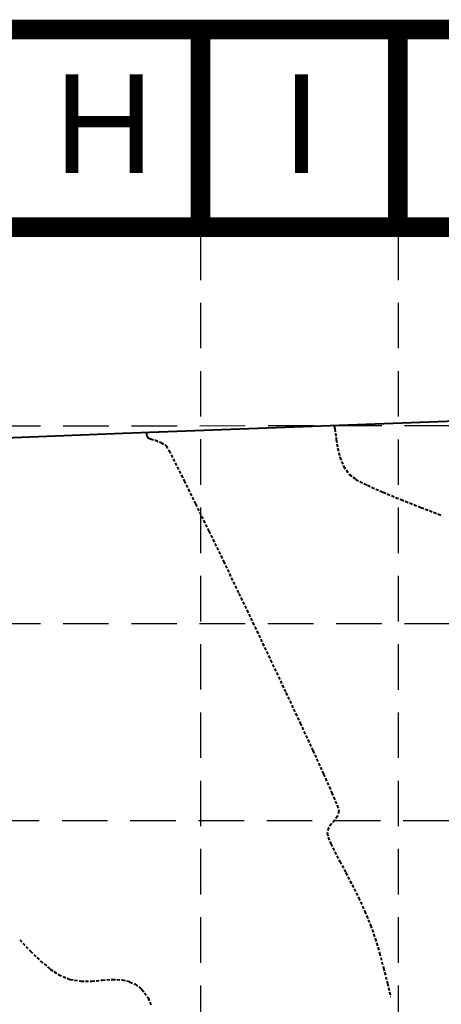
# Model space of a CAD drawing. Header units: inches. Extents: x 2507435 to 2508087, y 7097652 to 7098695.
# Drawn here: x 2507567.3 to 2507602, y 7098614.2 to 7098695.3 of the extents above; entities that cross this region are included whole.
import ezdxf
from ezdxf.enums import TextEntityAlignment as Align

# ---------------------------------------------------------------- set-up
doc = ezdxf.new("R2010")
doc.units = ezdxf.units.IN
doc.header["$MEASUREMENT"] = 0
doc.linetypes.add('HIDDEN', pattern=[0.375, 0.25, -0.125])
for name, color, linetype in [('BASE', 7, 'Continuous'), ('CONT-MNR', 8, 'HIDDEN'), ('E-FENCE', 7, 'FENCE_LINE'), ('GRID', 254, 'HIDDEN')]:
    doc.layers.add(name, color=color, linetype=linetype)
doc.styles.get("Standard").update_dxf_attribs({"font": 'ARIAL.TTF'})
doc.linetypes.add('FENCE_LINE', pattern='A,0.75,-0.2,["x",Standard,S=0.1,R=0,X=-0.1,Y=-0.05],-0.075', length=1.025)

msp = doc.modelspace()

# ---------------------------------------------------------------- linework, layer by layer
at = {"layer": 'BASE', "color": 9}
msp.add_line((2507452.013975376, 7098678.232320917), (2508070.315568645, 7098678.232320917), dxfattribs=at)
at = {"layer": 'BASE', "const_width": 1.627109455971472}
for points in [[(2508086.586663205, 7097653.153363655), (2508086.586663205, 7098694.503415476), (2507435.742880816, 7098694.503415476), (2507435.742880816, 7097653.153363655)], [(2508070.315568645, 7097669.424458215), (2508070.315568645, 7098678.232320917), (2507452.013975376, 7098678.232320917), (2507452.013975376, 7097669.424458215)]]:
    msp.add_lwpolyline(points, close=True, dxfattribs=at)
for points in [[(2507582.182731854, 7098694.503415476), (2507582.182731854, 7098678.232320917)], [(2507598.453826413, 7098694.503415476), (2507598.453826413, 7098678.232320917)]]:
    msp.add_lwpolyline(points, dxfattribs=at)
at = {"layer": 'CONT-MNR', "color": 35, "extrusion": (0.9662081825472658, 0.2577629685946173, 0), "elevation": 4252614.12033996}
msp.add_lwpolyline([(6212423.976273311, 668.0000000000009), (6212423.95419671, 668.0000000000009)], dxfattribs=at)
at = {"layer": 'CONT-MNR', "color": 35, "extrusion": (0.9846350325860778, 0.1746248911358675, 0), "elevation": 3708651.826099414}
msp.add_lwpolyline([(6551705.112103362, 668), (6551705.061269197, 668)], dxfattribs=at)
at = {"layer": 'CONT-MNR', "color": 35, "extrusion": (0.9907407825854108, 0.1357670862987347, 0), "elevation": 3448124.075438468}
msp.add_lwpolyline([(6692486.678169229, 668.0000000000009), (6692486.58840278, 668.0000000000009)], dxfattribs=at)
at = {"layer": 'CONT-MNR', "color": 35, "extrusion": (0.9606542838978799, 0.2777469114655491, 0), "elevation": 4380561.541385528}
msp.add_lwpolyline([(6122883.706176472, 669.0000000000009), (6122883.609203706, 669.0000000000009)], dxfattribs=at)
at = {"layer": 'CONT-MNR', "color": 35}
for points, elevation in [([(2507593.198890942, 7098661.807594245), (2507593.245566872, 7098661.603215889)], 669), ([(2507578.930194026, 7098660.493087457), (2507579.351846477, 7098660.209500335)], 668), ([(2507579.351846477, 7098660.209500335), (2507579.592383803, 7098659.802264066)], 668), ([(2507593.670616199, 7098659.267893814), (2507593.975057263, 7098658.530320258)], 669), ([(2507580.84912207, 7098657.326074208), (2507581.785971018, 7098655.422106461)], 668), ([(2507594.994426752, 7098657.4460238), (2507595.948564691, 7098656.952920105)], 669), ([(2507598.717715975, 7098655.777391191), (2507600.351781772, 7098655.13711524)], 669), ([(2507600.351781772, 7098655.13711524), (2507602.031542643, 7098654.489931141)], 669), ([(2507585.354325179, 7098648.036627002), (2507586.664125685, 7098645.291918181)], 668), ([(2507592.330326803, 7098633.158938035), (2507593.009274774, 7098631.627905248)], 668), ([(2507593.009274774, 7098631.627905248), (2507593.444214671, 7098630.587877023)], 668), ([(2507593.444214671, 7098630.587877023), (2507593.5954705, 7098630.121346283)], 668), ([(2507593.25203013, 7098629.368808812), (2507592.97141322, 7098629.068188298)], 668), ([(2507592.700319017, 7098627.954665872), (2507592.916871595, 7098627.427807807)], 668), ([(2507592.916871595, 7098627.427807807), (2507593.249962442, 7098626.753922047)], 668), ([(2507593.249962442, 7098626.753922047), (2507593.672883088, 7098625.952306412)], 668), ([(2507595.213539101, 7098622.974058427), (2507595.728694225, 7098621.854501465)], 668), ([(2507596.200136789, 7098620.703703716), (2507596.581868342, 7098619.607163894)], 668), ([(2507569.014668388, 7098617.756998598), (2507569.799689813, 7098617.099178562)], 667), ([(2507569.799689813, 7098617.099178562), (2507570.515683795, 7098616.621862832)], 667), ([(2507570.515683795, 7098616.621862832), (2507571.438763803, 7098616.245295816)], 667), ([(2507572.343780584, 7098616.102038375), (2507573.22797755, 7098616.109520124)], 667), ([(2507574.922885684, 7098616.246419629), (2507575.728083677, 7098616.210696608)], 667), ([(2507576.349445147, 7098616.056811064), (2507576.801241831, 7098615.840557434)], 667), ([(2507597.587982104, 7098615.942827419), (2507597.85907849, 7098614.842640431)], 668), ([(2507577.095335297, 7098615.638461102), (2507577.240184574, 7098615.518053073)], 667)]:
    msp.add_lwpolyline(points, dxfattribs=dict(at, elevation=elevation))
at = {"layer": 'CONT-MNR', "color": 35, "extrusion": (0.9863613498000807, 0.1645943122363672, 0), "elevation": 3641792.382826933}
msp.add_lwpolyline([(6589109.85509939, 669), (6589109.503796249, 669)], dxfattribs=at)
at = {"layer": 'CONT-MNR', "color": 35, "extrusion": (0.9909901535764918, 0.1339347434926483, 0), "elevation": 3435757.647391074}
msp.add_lwpolyline([(6698849.543095302, 669.0000000000009), (6698849.016373301, 669.0000000000009)], dxfattribs=at)
at = {"layer": 'CONT-MNR', "color": 35, "extrusion": (0.977286653166735, 0.2119216778485907, 0), "elevation": 3954982.441098087}
msp.add_lwpolyline([(6406016.723844486, 668), (6406016.589291711, 668)], dxfattribs=at)
at = {"layer": 'CONT-MNR', "color": 35, "extrusion": (0.8771851227208368, 0.4801523304923457, 0), "elevation": 5608048.548974553}
msp.add_lwpolyline([(5022820.534721432, 668.0000000000009), (5022820.355301801, 668.0000000000009)], dxfattribs=at)
at = {"layer": 'CONT-MNR', "color": 35, "extrusion": (0.4028335152120587, 0.9152732701340602, 0), "elevation": 7507350.950290136}
msp.add_lwpolyline([(564459.5277497754, 668.0000000000009), (564459.2886460535, 668.0000000000009)], dxfattribs=at)
at = {"layer": 'CONT-MNR', "color": 35, "extrusion": (-0.2668085866756426, -0.9637495411548304, 0), "elevation": -7510374.425492607}
msp.add_lwpolyline([(522693.5701418335, 668.0000000000009), (522693.9791341319, 668.0000000000009)], dxfattribs=at)
at = {"layer": 'CONT-MNR', "color": 35, "extrusion": (0.3482424282468709, 0.9374045077599761, 0), "elevation": 7527561.720949297}
msp.add_lwpolyline([(121439.4672883754, 668.0000000000009), (121438.9746850873, 668.0000000000009)], dxfattribs=at)
at = {"layer": 'CONT-MNR', "color": 35, "extrusion": (0.9879555721304641, 0.1547378024154642, 0), "elevation": 3575822.008601966}
msp.add_lwpolyline([(6625141.939503601, 669), (6625141.213210684, 669)], dxfattribs=at)
at = {"layer": 'CONT-MNR', "color": 35, "extrusion": (0.8878685618152136, 0.4600971820606867, 0), "elevation": 5492474.457756152}
msp.add_lwpolyline([(5148946.565202991, 668.0000000000009), (5148945.451705198, 668.0000000000009)], dxfattribs=at)
at = {"layer": 'CONT-MNR', "color": 35, "extrusion": (0.9710584267189187, 0.2388420647586573, 0), "elevation": 4130478.401200819}
msp.add_lwpolyline([(6294294.822249624, 669.0000000000009), (6294294.050628922, 669.0000000000009)], dxfattribs=at)
at = {"layer": 'CONT-MNR', "color": 35, "extrusion": (0.8942717986888238, 0.4475242452313125, 0), "elevation": 5419280.098309128}
msp.add_lwpolyline([(5225927.491824781, 668), (5225925.82840413, 668)], dxfattribs=at)
at = {"layer": 'CONT-MNR', "color": 35, "extrusion": (0.8219715297756717, 0.5695285807035869, 0), "elevation": 6104059.773406782}
msp.add_lwpolyline([(4406748.773927234, 669), (4406747.943728833, 669)], dxfattribs=at)
at = {"layer": 'CONT-MNR', "color": 35, "extrusion": (-0.5924130737450801, -0.8056343774044814, 0), "elevation": -7204454.5302912}
msp.add_lwpolyline([(-2185133.423351486, 669), (-2185132.74494477, 669)], dxfattribs=at)
at = {"layer": 'CONT-MNR', "color": 35, "extrusion": (0.4050774844706546, 0.9142823587792377, 0), "elevation": 7505947.481993822}
msp.add_lwpolyline([(582855.3628900126, 669), (582853.972450484, 669)], dxfattribs=at)
at = {"layer": 'CONT-MNR', "color": 35, "extrusion": (-0.3783772190467521, -0.9256514895501687, 0), "elevation": -7519699.523440639}
msp.add_lwpolyline([(-364808.7619798849, 669), (-364807.1437715543, 669)], dxfattribs=at)
at = {"layer": 'CONT-MNR', "color": 35, "extrusion": (0.8990933658794246, 0.4377569181995953, 0), "elevation": 5362035.669108793}
msp.add_lwpolyline([(5284642.721919815, 668), (5284640.232865304, 668)], dxfattribs=at)
at = {"layer": 'CONT-MNR', "color": 35, "extrusion": (0.9004193206935306, 0.4350230418285919, 0), "elevation": 5345953.770488162}
msp.add_lwpolyline([(5300908.147800444, 668.0000000000009), (5300905.383172819, 668.0000000000009)], dxfattribs=at)
at = {"layer": 'CONT-MNR', "color": 35, "extrusion": (0.9015084505275318, 0.4327614973948683, 0), "elevation": 5332630.941153072}
msp.add_lwpolyline([(5314307.748240036, 668.0000000000009), (5314304.79955671, 668.0000000000009)], dxfattribs=at)
at = {"layer": 'CONT-MNR', "color": 35, "extrusion": (0.9035023479293871, 0.4285831392928156, 0), "elevation": 5307970.122610438}
msp.add_lwpolyline([(5338933.323806183, 668.0000000000009), (5338930.281576365, 668.0000000000009)], dxfattribs=at)
at = {"layer": 'CONT-MNR', "color": 35, "extrusion": (0.9045976836733313, 0.4262663846620371, 0), "elevation": 5294270.960358512}
msp.add_lwpolyline([(5352515.144524362, 668), (5352512.192801317, 668)], dxfattribs=at)
at = {"layer": 'CONT-MNR', "color": 35, "extrusion": (0.905905115054243, 0.4234807227236663, 0), "elevation": 5277775.050294485}
msp.add_lwpolyline([(5368778.473197727, 668.0000000000009), (5368775.703493804, 668.0000000000009)], dxfattribs=at)
at = {"layer": 'CONT-MNR', "color": 35, "extrusion": (0.9076097658066351, 0.4198148556357019, 0), "elevation": 5256026.95507277}
msp.add_lwpolyline([(5390068.894131577, 668.0000000000009), (5390066.397945181, 668.0000000000009)], dxfattribs=at)
at = {"layer": 'CONT-MNR', "color": 35, "extrusion": (0.910071242302159, 0.4144518475463765, 0), "elevation": 5224129.295023723}
msp.add_lwpolyline([(5420987.754605629, 668.0000000000009), (5420985.623404971, 668.0000000000009)], dxfattribs=at)
at = {"layer": 'CONT-MNR', "color": 35, "extrusion": (0.8129505135045979, -0.5823327765055052, 0), "elevation": -2095215.327823399}
msp.add_lwpolyline([(7231088.538327018, 668), (7231088.131353118, 668)], dxfattribs=at)
at = {"layer": 'CONT-MNR', "color": 35, "extrusion": (0.9695858804175419, -0.244751344214777, 0), "elevation": 693928.0797106461}
msp.add_lwpolyline([(7496468.439199788, 668.0000000000009), (7496468.00428439, 668.0000000000009)], dxfattribs=at)
at = {"layer": 'CONT-MNR', "color": 35, "extrusion": (0.812704175033927, -0.582676517359696, 0), "elevation": -2098273.186327006}
msp.add_lwpolyline([(7230201.020272531, 668), (7230200.612989718, 668)], dxfattribs=at)
at = {"layer": 'CONT-MNR', "color": 35, "extrusion": (0.9692778857822043, -0.2459682502551505, 0), "elevation": 684516.8940133569}
msp.add_lwpolyline([(7497332.051493127, 668.0000000000009), (7497331.61612837, 668.0000000000009)], dxfattribs=at)
at = {"layer": 'CONT-MNR', "color": 35, "extrusion": (0.9799487744609015, 0.1992495907965114, 0), "elevation": 3871711.10870858}
msp.add_lwpolyline([(6456655.313015429, 668.0000000000009), (6456654.945105838, 668.0000000000009)], dxfattribs=at)
at = {"layer": 'CONT-MNR', "color": 35, "extrusion": (0.8820778264299493, 0.471103712700947, 0), "elevation": 5556081.817753054}
msp.add_lwpolyline([(5080203.861409042, 668), (5080202.829699975, 668)], dxfattribs=at)
at = {"layer": 'CONT-MNR', "color": 35, "extrusion": (0.8861689340925852, 0.4633622991237111, 0), "elevation": 5511387.263149565}
msp.add_lwpolyline([(5128656.392472636, 668.0000000000009), (5128655.264942777, 668.0000000000009)], dxfattribs=at)
at = {"layer": 'CONT-MNR', "color": 35, "extrusion": (0.8952129654187465, 0.4456385828742551, 0), "elevation": 5408252.029700223}
msp.add_lwpolyline([(5237299.339762428, 668.0000000000009), (5237298.145612657, 668.0000000000009)], dxfattribs=at)
at = {"layer": 'CONT-MNR', "color": 35, "extrusion": (0.925360391628922, 0.3790885722418552, 0), "elevation": 5011436.189259293}
msp.add_lwpolyline([(5618182.614756634, 668.0000000000009), (5618181.371135491, 668.0000000000009)], dxfattribs=at)
at = {"layer": 'CONT-MNR', "color": 35, "extrusion": (0.729518472633982, 0.683961108606171, 0), "elevation": 6684496.33077757}
msp.add_lwpolyline([(3463495.563147792, 667.0000000000009), (3463494.269457526, 667.0000000000009)], dxfattribs=at)
at = {"layer": 'CONT-MNR', "color": 35, "extrusion": (0.9575663918257394, 0.2882127777282513, 0), "elevation": 4447103.08607116}
msp.add_lwpolyline([(6074678.187893232, 668), (6074676.955269482, 668)], dxfattribs=at)
at = {"layer": 'CONT-MNR', "color": 35, "extrusion": (0.6950429108900955, 0.7189682552250989, 0), "elevation": 6846548.890472112}
msp.add_lwpolyline([(3130982.599938705, 667.0000000000009), (3130981.429787775, 667.0000000000009)], dxfattribs=at)
at = {"layer": 'CONT-MNR', "color": 35, "extrusion": (0.9652207572895344, 0.2614362057891329, 0), "elevation": 4276220.482489055}
msp.add_lwpolyline([(6196157.224777859, 668), (6196155.948273293, 668)], dxfattribs=at)
at = {"layer": 'CONT-MNR', "color": 35, "extrusion": (0.9693809147619987, 0.2455618905595706, 0), "elevation": 4173966.794970088}
msp.add_lwpolyline([(6265493.703186413, 668.0000000000009), (6265492.411734651, 668.0000000000009)], dxfattribs=at)
at = {"layer": 'CONT-MNR', "color": 35, "extrusion": (-0.1563459538968253, -0.9877023553176797, 0), "elevation": -7403368.633532984}
msp.add_lwpolyline([(1366894.287976076, 667.0000000000009), (1366895.204261004, 667.0000000000009)], dxfattribs=at)
at = {"layer": 'CONT-MNR', "color": 35, "extrusion": (0.08756467585027143, -0.9961588365031135, 0), "elevation": -6851774.327563153}
msp.add_lwpolyline([(3119529.247844116, 667), (3119530.111783212, 667)], dxfattribs=at)
at = {"layer": 'CONT-MNR', "color": 35, "extrusion": (0.07321763758182831, -0.9973159868100662, 0), "elevation": -6895964.754870838}
msp.add_lwpolyline([(3020587.633847905, 667), (3020588.470380743, 667)], dxfattribs=at)
at = {"layer": 'CONT-MNR', "color": 35, "extrusion": (-0.2403960341416864, -0.9706748924171003, 0), "elevation": -7493259.78696948}
msp.add_lwpolyline([(727561.6151400045, 667), (727562.2552734578, 667)], dxfattribs=at)
at = {"layer": 'CONT-MNR', "color": 35, "extrusion": (-0.5663519773481421, -0.8241634775661013, 0), "elevation": -7270590.99679527}
msp.add_lwpolyline([(-1953661.900958999, 667), (-1953661.544120248, 667)], dxfattribs=at)
at = {"layer": 'CONT-MNR', "color": 35, "extrusion": (0.6861118946150815, 0.7274960261525167, 0), "elevation": 6884693.151724895}
msp.add_lwpolyline([(3046192.06473064, 667), (3046191.894714321, 667)], dxfattribs=at)
at = {"layer": 'CONT-MNR', "color": 35, "extrusion": (0.7530827492154162, 0.6579258110411467, 0), "elevation": 6558775.550291296}
msp.add_lwpolyline([(3696044.931238261, 667), (3696044.593622103, 667)], dxfattribs=at)
at = {"layer": 'CONT-MNR', "color": 35, "extrusion": (0.8419411000695185, 0.5395694431801428, 0), "elevation": 5941428.453561941}
msp.add_lwpolyline([(4623603.604154088, 667.0000000000009), (4623603.092488565, 667.0000000000009)], dxfattribs=at)
at = {"layer": 'CONT-MNR', "color": 35, "extrusion": (0.9210708336834924, 0.3893950684556708, 0), "elevation": 5073822.395365376}
msp.add_lwpolyline([(5561888.521532415, 667.0000000000009), (5561887.806803663, 667.0000000000009)], dxfattribs=at)
at = {"layer": 'E-FENCE'}
for p, q in [((2507575.787129732, 7098661.246792453), (2507617.937681599, 7098662.832355892)), ((2507526.377785432, 7098659.298847368), (2507575.787129732, 7098661.246792453))]:
    msp.add_line(p, q, dxfattribs=at)
at = {"layer": 'GRID', "color": 252, "linetype": 'HIDDEN', "lineweight": 0, "ltscale": 15}
for p, q in [((2507582.370130949, 7097734.493212765), (2507582.203919664, 7098677.59513652)), ((2507598.511880365, 7097734.490674945), (2507598.515531369, 7098677.585328811)), ((2507452.754008069, 7098661.85189639), (2508070.048231695, 7098661.932385528)), ((2507452.741878809, 7098645.535072189), (2508070.048231695, 7098645.661290968)), ((2507452.650228059, 7098629.313740714), (2508070.315568645, 7098629.419037237))]:
    msp.add_line(p, q, dxfattribs=at)

# ---------------------------------------------------------------- texts
at = {"layer": 'BASE'}
for s, p in [('H', (2507574.244360471, 7098686.745405999)), ('I', (2507590.51545503, 7098686.745405999))]:
    msp.add_text(s, height=8.135547279857356, dxfattribs=at).set_placement(p, align=Align.MIDDLE_CENTER)

doc.saveas('drawing.dxf')
